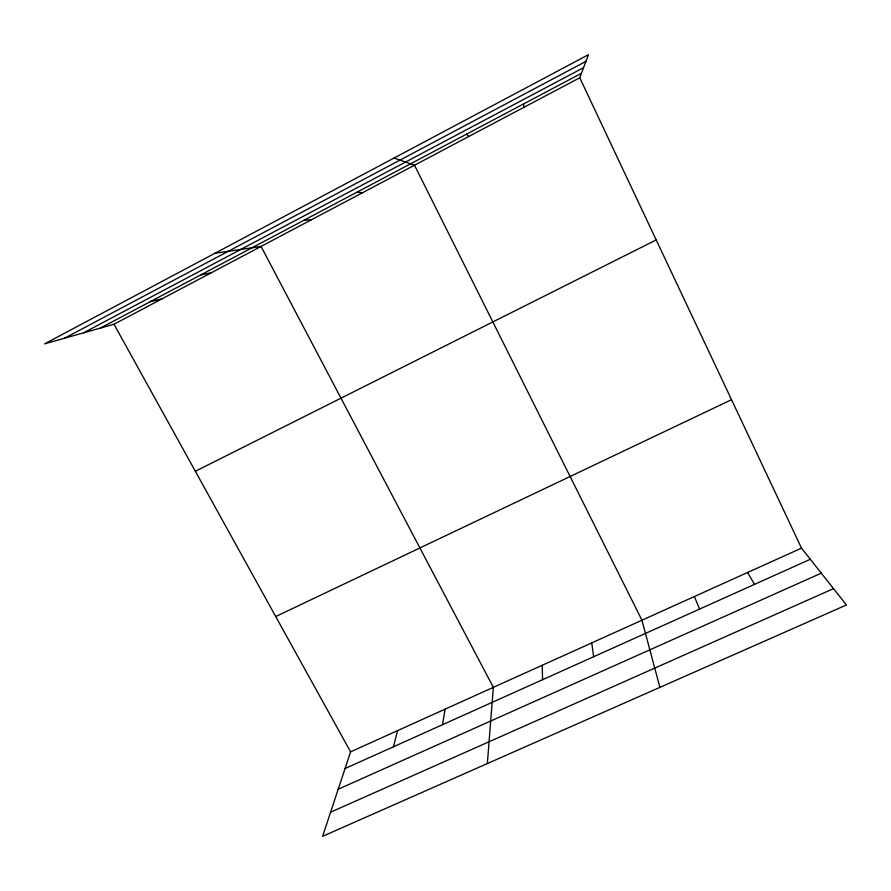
<?xml version="1.0" encoding="UTF-8"?>
<svg xmlns="http://www.w3.org/2000/svg" width="891" height="891" viewBox="0 0 891 891"><rect width="100%" height="100%" fill="white"/><g stroke="black" fill="none" stroke-linecap="round" stroke-linejoin="round"><path stroke-width="1.34" d="M487.344 763.565L493.347 687.351L261.041 246.428L214.954 253.267M442.459 724.728L445.132 709.136M393.432 746.781L397.542 730.631M113.992 324.246L350.586 751.848L322.609 836.326L846.45 604.967L801.51 548.132L579.751 77.773L588.461 54.674L44.55 343.87L113.992 324.246L579.751 77.773M64.508 338.235L585.944 61.368M83.431 332.889L583.56 67.671M100.382 328.088L581.444 73.296M195.341 471.283L656.199 239.935M275.72 616.539L731.533 399.703M350.586 751.848L801.51 548.132M345.062 768.532L810.32 559.27M338.201 789.237L821.29 573.147M330.594 812.213L833.53 588.628M150.211 301.704L162.329 298.674M200.753 274.929L211.334 272.735M304.087 220.2L311.46 219.754M356.901 192.222L362.615 192.69M394.078 158.03L414.493 165.225L641.943 620.225L659.897 687.362M466.606 134.118L468.755 136.512M747.56 572.501L754.554 584.351M694.379 596.536L699.613 609.065M591.735 642.901L593.651 656.723M523.574 103.946L523.83 107.366M542.218 665.276L542.563 679.699"/></g></svg>
